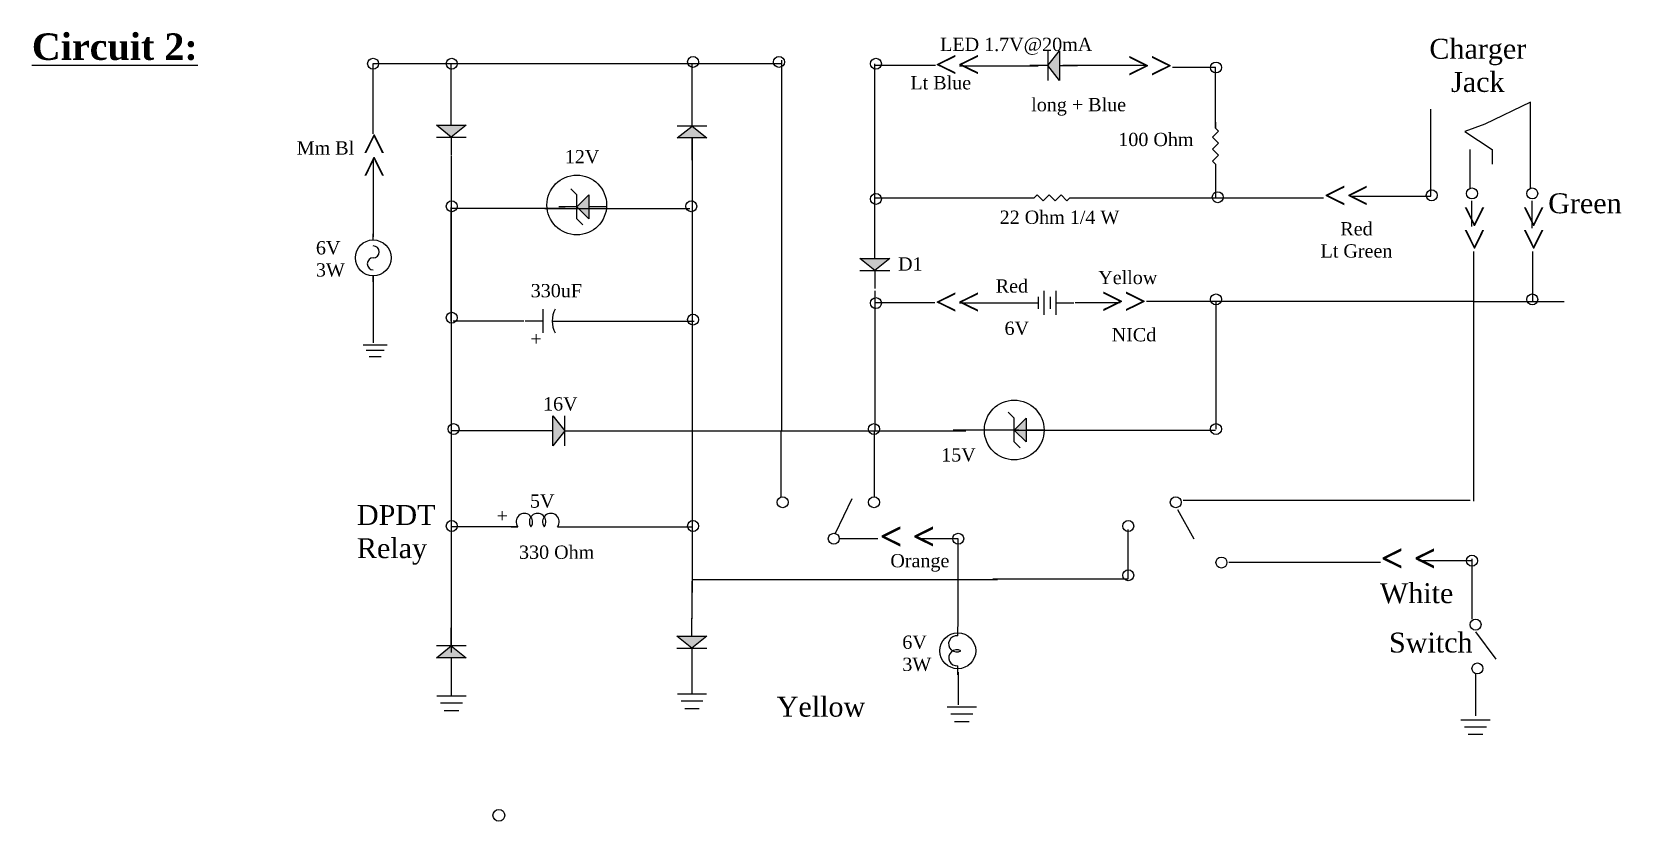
# Model space of a CAD drawing. Header units: inches. Extents: x 92 to 212, y -1 to 59.
import ezdxf

# ---------------------------------------------------------------- set-up
doc = ezdxf.new("R2010")
doc.units = ezdxf.units.IN
doc.header["$MEASUREMENT"] = 0

# ---------------------------------------------------------------- blocks, each defined once
blk = doc.blocks.new('Generator - AC')
at = {"color": 7}
for p, q in [((0, 0), (0.05, 0)), ((0.35, 0), (0.4, 0))]:
    blk.add_line(p, q, dxfattribs=at)
blk.add_circle((0.2, 0), 0.15, dxfattribs=at)
for centre, start, end in [((0.15, 0), 0, 180), ((0.25, 0), 180, 0)]:
    blk.add_arc(centre, 0.05, start, end, dxfattribs=at)
blk = doc.blocks.new('Ground')
at = {"color": 7}
for p, q in [((-0.1, 0), (0.1, 0)), ((0.075, -0.05), (-0.075, -0.05)), ((-0.05, -0.1), (0.05, -0.1))]:
    blk.add_line(p, q, dxfattribs=at)
blk = doc.blocks.new('Diode')
at = {"color": 7}
for p, q in [((0.15, 0), (0, 0)), ((0.15, 0.125), (0.25, 0)), ((0.15, -0.125), (0.15, 0.125)), ((0.25, 0), (0.15, -0.125)), ((0.25, -0.125), (0.25, 0.125)), ((0.25, 0), (0.4, 0))]:
    blk.add_line(p, q, dxfattribs=at)
blk.add_solid([(0.15, -0.125), (0.25, 0), (0.15, 0.125)], dxfattribs=at)
blk = doc.blocks.new('Diode - Zener')
at = {"color": 7}
for p, q in [((0.2, 0.150001), (0.25, 0.100001)), ((0, 0), (0.15, 0)), ((0.15, 0.100001), (0.25, 0)), ((0.15, 0), (0.15, 0.100001)), ((0.25, 0), (0.15, -0.099999)), ((0.15, -0.099999), (0.15, 0)), ((0.25, 0.100001), (0.25, -0.099999)), ((0.25, 0), (0.4, 0)), ((0.25, -0.099999), (0.3, -0.149999))]:
    blk.add_line(p, q, dxfattribs=at)
blk.add_solid([(0.15, -0.099999), (0.25, 0), (0.15, 0.100001)], dxfattribs=at)
blk = doc.blocks.new('Capacitor')
at = {"color": 7}
for p, q in [((0.15, 0), (0, 0)), ((0.15, -0.1), (0.15, 0.1)), ((0.225, 0), (0.4, 0))]:
    blk.add_line(p, q, dxfattribs=at)
blk.add_arc((0.4375, 0), 0.2125, 151.9275, 208.0725, dxfattribs=at)
blk = doc.blocks.new('Inductor')
at = {"color": 7}
for p, q in [((0, 0), (0.05, 0)), ((0.35, 0), (0.4, 0))]:
    blk.add_line(p, q, dxfattribs=at)
for centre in [(0.1, 0.0375), (0.2, 0.0375), (0.3, 0.0375)]:
    blk.add_arc(centre, 0.0625, 323.1301, 216.8699, dxfattribs=at)
blk = doc.blocks.new('Resistor')
at = {"color": 7}
blk.add_lwpolyline([(0, 0), (0.05, 0), (0.075, 0.025), (0.125, -0.025), (0.175, 0.025), (0.225, -0.025), (0.275, 0.025), (0.325, -0.025), (0.35, 0), (0.4, 0)], dxfattribs=at)
blk = doc.blocks.new('Battery')
at = {"color": 7}
for p, q in [((0, 0), (0.125, 0)), ((0.125, 0.05), (0.125, -0.05)), ((0.175, -0.1), (0.175, 0.1)), ((0.225, 0.05), (0.225, -0.05)), ((0.275, -0.1), (0.275, 0.1)), ((0.275, 0), (0.4, 0))]:
    blk.add_line(p, q, dxfattribs=at)
blk = doc.blocks.new('Lamp - Incandescent')
at = {"color": 7}
for p, q in [((0, 0), (0.075, 0)), ((0.325, 0), (0.4, 0))]:
    blk.add_line(p, q, dxfattribs=at)
blk.add_circle((0.2, 0), 0.15, dxfattribs=at)
for centre, radius, start, end in [((0.141667, 0.008333), 0.067185, 330.2551, 187.125), ((0.258088, 0.009558), 0.067591, 351.8699, 210.75)]:
    blk.add_arc(centre, radius, start, end, dxfattribs=at)

msp = doc.modelspace()

# ---------------------------------------------------------------- linework, layer by layer
for p, q in [((148.38, 56.42), (148.38, 28.51)), ((117.64, 50.88), (117.64, 56.19)), ((117.64, 56.19), (123.48, 56.19)), ((123.52, 56.19), (141.65, 56.19)), ((123.52, 51.86), (123.52, 56.17)), ((141.65, 51.47), (141.65, 56.19)), ((141.65, 56.19), (148.38, 56.19)), ((155.42, 45.25), (155.42, 56.15)), ((159.98, 56.04), (155.42, 56.04)), ((161.81, 56), (167.72, 56)), ((175.84, 56.02), (169.59, 56.02)), ((177.84, 55.91), (181.09, 55.91)), ((181.09, 51.3), (181.09, 55.91)), ((181.09, 51.3), (181.09, 55.91)), ((197.3, 46.19), (197.3, 52.73)), ((204.8, 53.27), (201.36, 51.62)), ((204.8, 46.8), (204.8, 53.27)), ((201.36, 51.62), (199.85, 51.07)), ((141.65, 48.89), (141.65, 50.57)), ((141.65, 50.57), (141.65, 21.29)), ((199.85, 51.07), (201.91, 49.69)), ((123.52, 49.26), (123.52, 45.31)), ((200.26, 46.8), (200.26, 49.69)), ((201.91, 49.69), (201.91, 48.59)), ((117.64, 49.04), (117.64, 43.13)), ((181.09, 48.6), (181.09, 46.05)), ((155.42, 42.6), (155.42, 46.08)), ((155.42, 46.05), (167.39, 46.05)), ((170.12, 46.05), (189.22, 46.05)), ((191.31, 46.19), (197.3, 46.19)), ((200.4, 43.91), (200.4, 45.84)), ((204.94, 43.77), (204.94, 45.84)), ((128.42, 45.25), (123.49, 45.25)), ((123.52, 45.34), (123.52, 36.78)), ((123.52, 36.78), (123.52, 45.34)), ((127.68, 45.29), (132.09, 45.29)), ((130.56, 45.25), (141.48, 45.25)), ((200.51, 42.01), (200.51, 38.25)), ((204.97, 42.01), (204.97, 38.25)), ((117.64, 40.19), (117.64, 35.14)), ((155.42, 39.06), (155.42, 28.51)), ((159.94, 38.16), (155.42, 38.16)), ((161.81, 38.16), (167.72, 38.16)), ((169.09, 38.16), (170.41, 38.16)), ((173.89, 38.16), (170.52, 38.16)), ((175.89, 38.28), (192, 38.28)), ((181.12, 28.64), (181.12, 38.27)), ((200.51, 38.25), (192.01, 38.25)), ((200.51, 38.25), (207.34, 38.25)), ((200.51, 38.25), (200.51, 23.21)), ((123.52, 36.78), (123.52, 11.81)), ((128.98, 36.78), (123.66, 36.78)), ((131.11, 36.78), (141.82, 36.78)), ((131.17, 28.51), (123.52, 28.51)), ((132.07, 28.51), (141.65, 28.51)), ((141.65, 28.51), (162.28, 28.51)), ((148.34, 28.5), (148.34, 23.54)), ((155.36, 28.5), (155.36, 23.54)), ((166.26, 28.57), (161.33, 28.57)), ((165.95, 28.57), (176.87, 28.57)), ((176.73, 28.57), (181.09, 28.57)), ((152.47, 20.79), (153.71, 23.41)), ((186.49, 23.27), (178.64, 23.27)), ((200.26, 23.27), (186.49, 23.27)), ((178.22, 22.58), (179.46, 20.38)), ((128.52, 21.29), (123.52, 21.29)), ((131.52, 21.29), (141.65, 21.29)), ((141.65, 21.29), (141.65, 16.33)), ((155.64, 20.38), (152.75, 20.38)), ((161.7, 20.38), (158.94, 20.38)), ((161.7, 13.77), (161.7, 20.38)), ((174.51, 17.35), (174.51, 21.07)), ((193.51, 18.59), (182.08, 18.59)), ((200.4, 18.73), (196.4, 18.73)), ((200.4, 18.86), (200.4, 14.32)), ((141.65, 17.3), (164.67, 17.3)), ((141.65, 14.35), (141.65, 17.19)), ((164.31, 17.35), (174.51, 17.35)), ((200.67, 13.36), (202.19, 11.3)), ((123.53, 8.55), (123.53, 11.4)), ((141.65, 8.71), (141.65, 11.56)), ((161.7, 10.33), (161.7, 7.86)), ((200.67, 10.19), (200.67, 7.03))]:
    msp.add_line(p, q)
for centre, radius in [((117.63, 56.16), 0.413), ((123.55, 56.16), 0.413), ((141.73, 56.3), 0.413), ((148.2, 56.3), 0.413), ((155.5, 56.16), 0.413), ((181.12, 55.88), 0.413), ((132.97, 45.52), 2.25), ((200.4, 46.39), 0.413), ((204.94, 46.39), 0.413), ((123.55, 45.43), 0.413), ((141.59, 45.43), 0.413), ((155.5, 45.98), 0.413), ((181.25, 46.11), 0.413), ((197.37, 46.25), 0.413), ((155.5, 38.13), 0.413), ((181.12, 38.41), 0.413), ((204.94, 38.41), 0.413), ((123.55, 37.03), 0.413), ((141.73, 36.89), 0.413), ((165.92, 28.57), 2.25), ((123.69, 28.64), 0.413), ((155.36, 28.64), 0.413), ((181.12, 28.64), 0.413), ((148.48, 23.13), 0.413), ((155.36, 23.13), 0.413), ((178.09, 23.13), 0.413), ((123.55, 21.34), 0.413), ((141.73, 21.34), 0.413), ((174.51, 21.34), 0.413), ((152.33, 20.38), 0.413), ((161.7, 20.38), 0.413), ((174.51, 17.63), 0.413), ((181.53, 18.59), 0.413), ((200.4, 18.73), 0.413), ((200.67, 13.91), 0.413), ((200.81, 10.61), 0.413), ((127.1, -0.45), 0.442)]:
    msp.add_circle(centre, radius)

# ---------------------------------------------------------------- block references
at = {"xscale": 9, "yscale": 9, "zscale": 9}
for name, p, rotation in [('Diode', (170.69, 56.02), 180), ('Diode', (123.52, 52.89), 270), ('Diode', (141.65, 49.22), 90), ('Resistor', (181.09, 51.75), 270), ('Diode - Zener', (135.22, 45.38), 180), ('Generator - AC', (117.64, 39.74), 90), ('Diode', (155.42, 42.83), 270), ('Diode - Zener', (168.17, 28.57), 180), ('Diode', (141.64, 14.4), 270), ('Diode', (123.52, 10.06), 90), ('Lamp - Incandescent', (161.67, 10.14), 90)]:
    msp.add_blockref(name, p, dxfattribs=dict(at, rotation=rotation))
for name, p, xscale, yscale, zscale in [('Resistor', (166.97, 46.05), 9, 9, 9), ('Battery', (166.61, 38.16), 9, 9, 9), ('Capacitor', (129.09, 36.78), 9, 9, 9), ('Ground', (117.78, 35), 9, 9, 9), ('Diode', (129.82, 28.51), 9, 9, 9), ('Inductor', (128.02, 21.29), 10, 10, 10), ('Ground', (123.53, 8.54), 11, 11, 11), ('Ground', (141.65, 8.7), 11, 11, 11), ('Ground', (161.97, 7.72), 11, 11, 11), ('Ground', (200.67, 6.75), 11, 11, 11)]:
    msp.add_blockref(name, p, dxfattribs=dict(xscale=xscale, yscale=yscale, zscale=zscale))

# ---------------------------------------------------------------- texts
for s, insert, char_height, attachment_point in [('{\\fTimes New Roman|b1|i0|c0|p18;\\LCircuit 2:}', (91.92, 58.45), 2, 1), ('{\\fTimes New Roman|b0|i0|c0|p18;LED 1.7V@20mA}', (160.34, 58.12), 1, 1), ('{\\fTimes New Roman|b0|i0|c0|p18;Charger \\PJack}', (200.84, 58.04), 1.5, 2), ('{\\fTimes New Roman|b0|i0|c0|p18;Lt Blue}', (158.1, 55.23), 1, 1), ('{\\fTimes New Roman|b0|i0|c0|p18;long + Blue}', (167.2, 53.58), 1, 1), ('{\\fTimes New Roman|b0|i0|c0|p18;Mm Bl}', (111.88, 50.32), 1, 1), ('{\\fTimes New Roman|b0|i0|c0|p18;100 Ohm}', (173.76, 50.96), 1, 1), ('{\\fTimes New Roman|b0|i0|c0|p18;12V}', (132.07, 49.66), 1, 1), ('{\\fTimes New Roman|b0|i0|c0|p18;Green}', (206.14, 46.4), 1.5, 1), ('{\\fTimes New Roman|b0|i0|c0|p18;22 Ohm 1/4 W}', (164.82, 45.1), 1, 1), ('{\\fTimes New Roman|b0|i0|c0|p18;Red\\PLt Green}', (191.7, 44.23), 1, 2), ('{\\fTimes New Roman|b0|i0|c0|p18;6V\\P3W}', (113.32, 42.8), 1, 1), ('{\\fTimes New Roman|b0|i0|c0|p18;D1}', (157.17, 41.58), 1, 1), ('{\\fTimes New Roman|b0|i0|c0|p18;330uF}', (129.5, 39.57), 1, 1), ('{\\fTimes New Roman|b0|i0|c0|p18;Red}', (164.53, 39.92), 1, 1), ('{\\fTimes New Roman|b0|i0|c0|p18;Yellow}', (172.25, 40.56), 1, 1), ('{\\fTimes New Roman|b0|i0|c0|p18;6V}', (165.19, 36.74), 1, 1), ('{\\fTimes New Roman|b0|i0|c0|p18;NICd}', (173.26, 36.25), 1, 1), ('{\\fTimes New Roman|b0|i0|c0|p18;+}', (129.48, 35.93), 1, 1), ('{\\fTimes New Roman|b0|i0|c0|p18;16V}', (130.43, 31.04), 1, 1), ('{\\fTimes New Roman|b0|i0|c0|p18;15V}', (160.42, 27.2), 1, 1), ('{\\fTimes New Roman|b0|i0|c0|p18;DPDT\\PRelay}', (116.41, 22.92), 1.5, 1), ('{\\fTimes New Roman|b0|i0|c0|p18;5V}', (129.44, 23.72), 1, 1), ('{\\fTimes New Roman|b0|i0|c0|p18;+}', (126.93, 22.61), 1, 1), ('{\\fTimes New Roman|b1|i0|c0|p18;< <}', (155.78, 21.54), 2, 1), ('{\\fTimes New Roman|b0|i0|c0|p18;330 Ohm}', (128.62, 19.87), 1, 1), ('{\\fTimes New Roman|b0|i0|c0|p18;Orange}', (156.59, 19.23), 1, 1), ('{\\fTimes New Roman|b1|i0|c0|p18;< <}', (193.52, 19.89), 2, 1), ('{\\fTimes New Roman|b0|i0|c0|p18;White}', (193.46, 17.03), 1.5, 1), ('{\\fTimes New Roman|b0|i0|c0|p18;Switch}', (194.15, 13.31), 1.5, 1), ('{\\fTimes New Roman|b0|i0|c0|p18;6V\\P3W}', (157.49, 13.09), 1, 1), ('{\\fTimes New Roman|b0|i0|c0|p18;Yellow}', (148.03, 8.48), 1.5, 1)]:
    msp.add_mtext(s, dxfattribs=dict(insert=insert, char_height=char_height, attachment_point=attachment_point))
at = {"char_height": 2, "width": 17.4741, "attachment_point": 1}
for insert in [(159.94, 57.09), (189.22, 47.23), (159.94, 39.2)]:
    msp.add_mtext('{\\fTimes New Roman|b0|i0|c0|p18;<<}', dxfattribs=dict(at, insert=insert))
for insert, rotation in [((177.86, 55.03), 180), ((118.69, 51), 270), ((199.6, 42.08), 90), ((204.06, 42.08), 90), ((175.89, 37.28), 180)]:
    msp.add_mtext('{\\fTimes New Roman|b0|i0|c0|p18;<<}', dxfattribs=dict(at, insert=insert, rotation=rotation))

doc.saveas('drawing.dxf')
